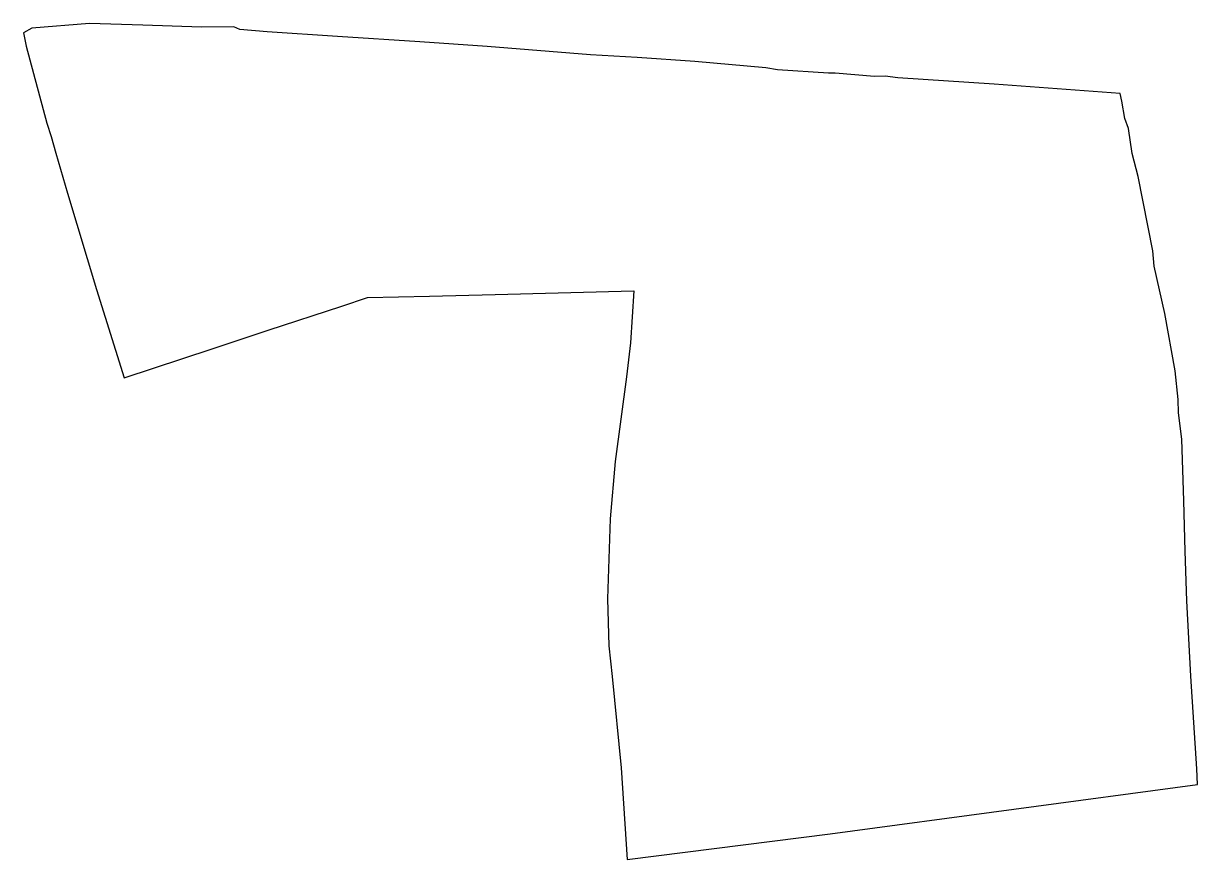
# Model space of a CAD drawing. Header units: millimetres. Extents: x 611376 to 611997, y 1322346 to 1322788.
import ezdxf

# ---------------------------------------------------------------- set-up
doc = ezdxf.new("R2010")
doc.units = ezdxf.units.MM

msp = doc.modelspace()

# ---------------------------------------------------------------- linework, layer by layer
at = {"elevation": 76.11}
msp.add_lwpolyline([(611695.31, 1322345.64), (611802.81, 1322359.27), (611997.17, 1322385.25), (611996.86, 1322393.63), (611993.63, 1322442.63), (611991.48, 1322482.45), (611990.66, 1322508.72), (611989.95, 1322535.35), (611988.83, 1322568.14), (611987.13, 1322581.91), (611987, 1322589.02), (611985.31, 1322604.14), (611979.86, 1322634.48), (611974.15, 1322659.59), (611973.59, 1322667.79), (611965.8, 1322707.01), (611962.62, 1322719.18), (611960.6, 1322732.36), (611958.69, 1322737.68), (611957.18, 1322746.92), (611956.28, 1322750.95), (611889.49, 1322755.89), (611838.58, 1322759.27), (611831.84, 1322760.05), (611826.32, 1322759.89), (611805.43, 1322761.75), (611801.92, 1322761.72), (611774.88, 1322763.48), (611768.83, 1322764.56), (611731.21, 1322767.83), (611700.66, 1322770.02), (611676.03, 1322771.37), (611621.36, 1322775.74), (611585.66, 1322778.3), (611542.07, 1322781.08), (611504.8, 1322783.52), (611490.49, 1322784.85), (611487.26, 1322786.16), (611470.15, 1322786.12), (611439.03, 1322787.04), (611410.91, 1322788.01), (611380.4, 1322785.48), (611375.92, 1322783.14), (611377.28, 1322775.95), (611388.24, 1322735.33), (611390.52, 1322728.18), (611393.12, 1322719.43), (611399.29, 1322698.18), (611414.62, 1322647.29), (611429.17, 1322600.52), (611475.77, 1322615.94), (611505.41, 1322625.73), (611544.34, 1322638.37), (611558.04, 1322643.04), (611590.71, 1322643.72), (611625.5, 1322644.61), (611698.89, 1322646.56), (611697.05, 1322619.05), (611695.08, 1322600.96), (611689, 1322556.18), (611686.42, 1322525.89), (611684.98, 1322483.5), (611685.71, 1322458.78), (611687.42, 1322442.47), (611692.11, 1322394.23), (611695.31, 1322345.64)], dxfattribs=at)

doc.saveas('drawing.dxf')
